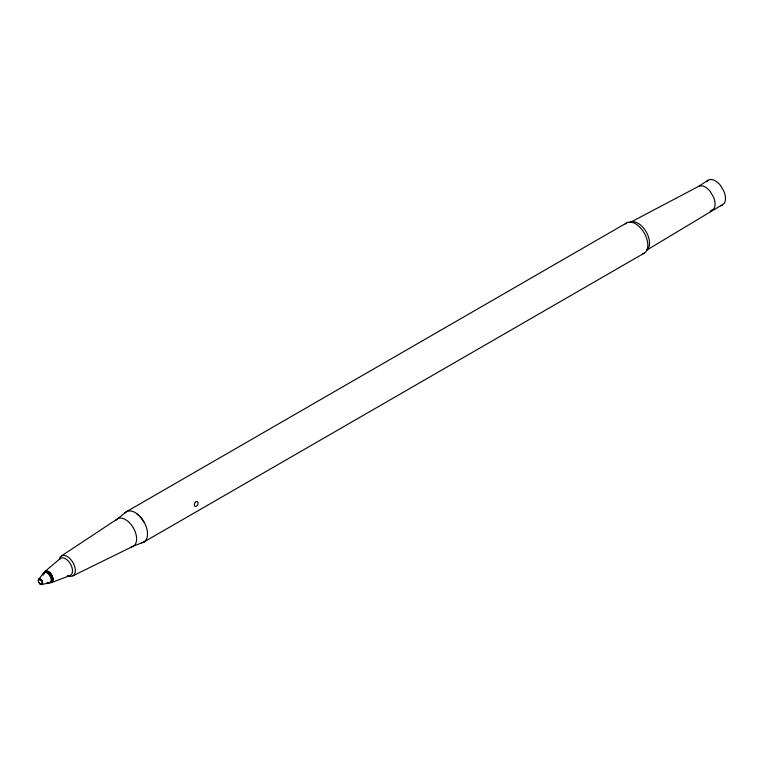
<?xml version="1.0" encoding="UTF-8"?>
<svg xmlns="http://www.w3.org/2000/svg" width="764" height="764" viewBox="0 0 764 764"><rect width="100%" height="100%" fill="white"/><g stroke="black" fill="none" stroke-linecap="round" stroke-linejoin="round"><path stroke-width="1.15" d="M38.506 581.251L39.021 579.313L40.597 579.37L42.326 581.519L42.526 583.39L40.95 584.298L39.021 582.579M38.439 580.611L38.974 579.418M39.594 579.093L41.437 580.344L42.526 583.39M38.601 580.535L38.506 580.048M38.544 579.418L43.472 573.201M706.614 181.689L708.218 180.17L710.319 179.511A14.21 8.203 60 0 1 720.442 185.356L724.148 191.812A14.573 8.414 60 0 1 724.148 203.616L647.194 249.828M45.219 571.233L60.585 558.274M195.498 502.129L196.453 501.585A2.617 1.7 -67 0 1 197.666 504.88L197.293 505.443A2.579 1.28 -53.9 0 1 195.46 506.494L195.078 506.379A2.617 1.7 -67 0 1 195.46 502.149M126.423 511.708L117.57 518.794L61.473 555.925M646.85 249.99A16.12 9.311 60 0 0 645.828 231.225A16.12 9.311 60 0 0 630.061 222.515L698.468 186.454L708.218 180.17M126.557 511.632L626.709 222.878M39.919 583.696L42.01 584.126M40.435 584.078L40.597 583.982A2.798 1.614 60 0 0 42.345 581.662A2.798 1.614 60 0 0 38.983 579.408M144.043 541.934L644.205 253.171M72.943 575.808L133.366 546.145L143.918 542.01M51.704 582.464L70.469 575.397M698.468 186.454L700.483 185.814A13.656 7.888 60 0 1 710.214 191.43L713.777 197.637A14 8.089 60 0 1 713.777 208.983L710.214 211.084M720.442 205.793L722.543 205.134M41.523 584.575L49.077 582.913M40.578 583.963L39.89 583.409M39.594 583.094L40.072 583.61M115.794 520.437A15.796 9.12 60 0 1 133.366 527.914A15.796 9.12 60 0 1 131.045 546.862M59.372 558.914A11.479 6.628 60 0 1 72.943 562.552A11.479 6.628 60 0 1 69.304 576.132M59.477 559.305A9.884 5.711 60 0 1 71.081 565.121A9.884 5.711 60 0 1 67.337 575.674M43.882 574.203A6.484 3.744 60 0 1 48.065 571.348A6.484 3.744 60 0 1 52.983 578.539A6.484 3.744 60 0 1 49.65 582.645M124.456 513.532A17.496 10.104 60 0 1 143.918 521.812A17.496 10.104 60 0 1 141.35 542.803M38.544 581.929A3.085 1.776 60 0 1 40.244 579.15A3.085 1.776 60 0 1 42.488 583.811A3.085 1.776 60 0 1 38.897 582.655M44.914 572.427A5.806 3.352 60 0 1 47.406 571.663M48.466 572.112A5.806 3.352 60 0 1 52.429 577.909M52.429 580.363A5.806 3.352 60 0 1 50.519 582.139M44.15 573.535A5.806 3.352 60 0 1 50.615 574.738A5.806 3.352 60 0 1 50.166 582.34M44.121 573A6.36 3.667 60 0 1 51.646 575.015A6.36 3.667 60 0 1 49.631 582.54M625.315 223.986A17.496 10.104 60 0 1 644.205 232.972A17.496 10.104 60 0 1 642.543 253.82M136.861 513.981A16.932 9.77 60 0 1 138.399 515.222M139.879 516.665A16.932 9.77 60 0 1 143.766 521.898M42.918 575.254A5.806 3.352 60 0 1 47.024 572.885A5.806 3.352 60 0 1 51.131 579.991A5.806 3.352 60 0 1 47.024 582.359"/></g></svg>
